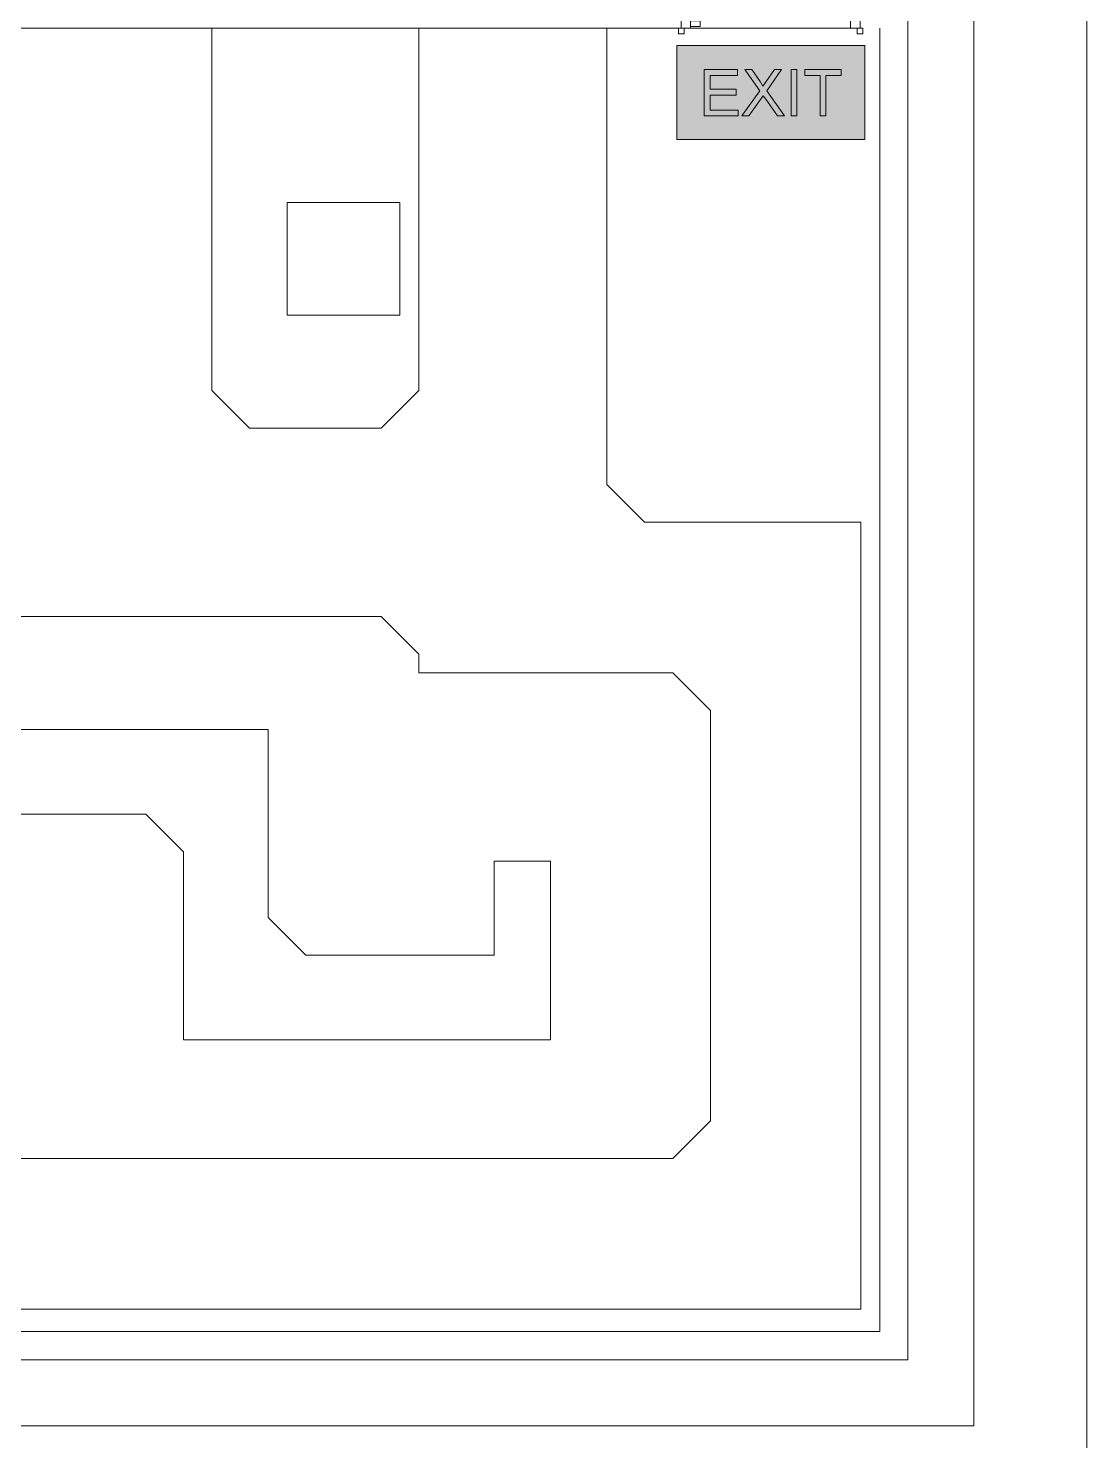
# Model space of a CAD drawing. Header units: millimetres. Extents: x -57519 to 497916, y -349472 to 446842.
# Drawn here: x 403674 to 409300, y -8122 to -618 of the extents above; entities that cross this region are included whole.
import ezdxf

# ---------------------------------------------------------------- set-up
doc = ezdxf.new("R2010")
doc.units = ezdxf.units.MM
for name, color, linetype, lineweight in [('A-DOOR', 31, 'Continuous', 5), ('A-DOOR-FRAM', 31, 'Continuous', 5), ('A-FLOR', 192, 'Continuous', 5), ('A-GENM', 13, 'Continuous', 5), ('A-WALL', 113, 'Continuous', 20), ('S-COLS', 52, 'Continuous', 20)]:
    doc.layers.add(name, color=color, linetype=linetype, lineweight=lineweight)

# ---------------------------------------------------------------- blocks, each defined once
blk = doc.blocks.new('DLN-Steel door without lock - _M37_ 900 x 2200 _WH_-15386566-G_F SINGLE OCCUPANCY DIAGRAM')
at = {"layer": 'A-DOOR', "color": 253}
for p, q in [((-460, 105), (-490, 105)), ((-490, 105), (-490, 75)), ((-460, 75), (-460, 105)), ((490, 105), (460, 105)), ((460, 105), (460, 75)), ((490, 75), (490, 105)), ((-490, 75), (-475, 75)), ((-475, 75), (-460, 75)), ((425, 65), (375, 65)), ((375, 50), (375, 65)), ((375, 65), (375, 63)), ((375, 40), (375, 50)), ((375, 35), (375, 40)), ((375, 31.3), (375, 40)), ((375, 40), (375, 31.3)), ((425, 35), (375, 35)), ((375, 25), (375, 35)), ((375, 33.7), (375, 32.1)), ((375, 15), (375, 25)), ((425, 15), (375, 15)), ((460, 75), (475, 75)), ((475, 75), (490, 75)), ((-475, -75), (-490, -75)), ((-490, -75), (-490, -105)), ((-460, -75), (-475, -75)), ((-460, -105), (-460, -75)), ((-400, -75), (-450, -75)), ((-450, -75), (-450, -975)), ((-400, -975), (-400, -75)), ((375, -45), (375, -35)), ((375, -35), (390, -35)), ((375, -45), (375, -50)), ((375, -50), (375, -45)), ((375, -45), (375, -55)), ((375, -55), (375, -45)), ((390, -50), (375, -50)), ((375, -50), (375, -60)), ((375, -60), (375, -50)), ((375, -55), (390, -55)), ((375, -55), (375, -60)), ((375, -60), (375, -55)), ((375, -70), (375, -60)), ((375, -70), (375, -80)), ((375, -80), (375, -70)), ((375, -70), (375, -85)), ((375, -85), (375, -70)), ((390, -35), (390, -45)), ((390, -45), (390, -55)), ((390, -55), (390, -45)), ((390, -45), (390, -50)), ((390, -50), (390, -45)), ((390, -50), (390, -60)), ((390, -60), (390, -50)), ((390, -55), (390, -60)), ((390, -60), (390, -55)), ((390, -60), (390, -70)), ((390, -70), (390, -85)), ((390, -85), (390, -70)), ((390, -70), (390, -80)), ((390, -80), (390, -70)), ((475, -75), (460, -75)), ((460, -75), (460, -105)), ((490, -75), (475, -75)), ((490, -105), (490, -75)), ((-490, -105), (-460, -105)), ((375, -85), (390, -85)), ((460, -105), (490, -105)), ((-450, -975), (-400, -975))]:
    blk.add_line(p, q, dxfattribs=at)
blk.add_arc((-450, -75), 900, 270, 0.5, dxfattribs=at)
at = {"layer": 'A-DOOR-FRAM', "color": 253}
for p, q in [((-425, 75), (-475, 75)), ((-475, 75), (-475, -75)), ((-425, -25), (-425, 75)), ((425, 75), (425, -25)), ((475, 75), (425, 75)), ((475, -75), (475, 75)), ((-475, -75), (-450, -75)), ((-450, -75), (-450, -25)), ((-450, -25), (-425, -25)), ((425, -25), (450, -25)), ((450, -25), (450, -75)), ((450, -75), (475, -75))]:
    blk.add_line(p, q, dxfattribs=at)
blk = doc.blocks.new('DLN_EXIT Sign Board - DLN_EXIT Sign Board-V917-G_F SINGLE OCCUPANCY DIAGRAM')
at = {"layer": 'A-GENM'}
h = blk.add_hatch(color=21, dxfattribs=at)
h.paths.add_polyline_path([(-478.8, -250), (500, -250), (500, 250), (-500, 250), (-500, -250)], flags=0)
h.paths.add_polyline_path([(-323.1, -125), (-353.8, -125), (-353.8, 121.2), (-176.9, 121.2), (-176.9, 90.4), (-323.1, 90.4), (-323.1, 17.3), (-184.6, 17.3), (-184.6, -13.5), (-323.1, -13.5), (-323.1, -94.2), (-173.1, -94.2), (-173.1, -125)], flags=0)
h.paths.add_polyline_path([(-153.8, -125), (-59, 9.1), (-138.5, 121.2), (-101.6, 121.2), (-41.7, 33.5), (20.3, 121.2), (57.7, 121.2), (-21.8, 8.8), (73.1, -125), (36.2, -125), (-41.7, -19.4), (-116.4, -125)], flags=0)
h.paths.add_polyline_path([(138.5, -125), (107.7, -125), (107.7, 121.2), (138.5, 121.2), (138.5, -35.8)], flags=0)
h.paths.add_polyline_path([(292.3, -125), (261.5, -125), (261.5, 90.4), (180.8, 90.4), (180.8, 121.2), (373.1, 121.2), (373.1, 90.4), (292.3, 90.4), (292.3, -35.8)], flags=0)
for points in [[(-353.8, -125), (-173.1, -125), (-173.1, -94.2), (-323.1, -94.2), (-323.1, -13.5), (-184.6, -13.5), (-184.6, 17.3), (-323.1, 17.3), (-323.1, 90.4), (-176.9, 90.4), (-176.9, 121.2), (-353.8, 121.2)], [(73.1, -125), (-21.8, 8.8), (57.7, 121.2), (20.3, 121.2), (-41.7, 33.5), (-101.6, 121.2), (-138.5, 121.2), (-59, 9.1), (-153.8, -125), (-116.4, -125), (-40.2, -17.3), (36.2, -125)], [(138.5, -125), (138.5, 121.2), (107.7, 121.2), (107.7, -125)], [(261.5, -125), (292.3, -125), (292.3, 90.4), (373.1, 90.4), (373.1, 121.2), (180.8, 121.2), (180.8, 90.4), (261.5, 90.4)]]:
    blk.add_hatch(color=253, dxfattribs=at).paths.add_polyline_path(points, flags=0)
at = {"layer": 'A-GENM', "color": 253}
for p, q in [((500, 250), (-500, 250)), ((-500, 250), (-500, -250)), ((500, -250), (500, 250)), ((-176.9, 121.2), (-353.8, 121.2)), ((-353.8, 121.2), (-353.8, -125)), ((-323.1, 17.3), (-323.1, 90.4)), ((-323.1, 90.4), (-176.9, 90.4)), ((-176.9, 90.4), (-176.9, 121.2)), ((-101.6, 121.2), (-138.5, 121.2)), ((-138.5, 121.2), (-59, 9.1)), ((-56.8, 58.1), (-101.6, 121.2)), ((20.3, 121.2), (-24, 58.5)), ((-21.8, 8.8), (57.7, 121.2)), ((57.7, 121.2), (20.3, 121.2)), ((138.5, 121.2), (107.7, 121.2)), ((107.7, 121.2), (107.7, -125)), ((138.5, -125), (138.5, 121.2)), ((373.1, 121.2), (180.8, 121.2)), ((180.8, 121.2), (180.8, 90.4)), ((180.8, 90.4), (261.5, 90.4)), ((261.5, 90.4), (261.5, -125)), ((292.3, -125), (292.3, 90.4)), ((292.3, 90.4), (373.1, 90.4)), ((373.1, 90.4), (373.1, 121.2)), ((-184.6, 17.3), (-323.1, 17.3)), ((-184.6, -13.5), (-184.6, 17.3)), ((-59, 9.1), (-153.8, -125)), ((-41.7, 33.5), (-56.8, 58.1)), ((-24, 58.5), (-41.7, 33.5)), ((73.1, -125), (-21.8, 8.8)), ((-323.1, -94.2), (-323.1, -13.5)), ((-323.1, -13.5), (-184.6, -13.5)), ((-116.4, -125), (-54.7, -37.6)), ((-54.7, -37.6), (-40.2, -17.3)), ((-40.2, -17.3), (-27, -35.8)), ((-27, -35.8), (36.2, -125)), ((-353.8, -125), (-173.1, -125)), ((-173.1, -94.2), (-323.1, -94.2)), ((-173.1, -125), (-173.1, -94.2)), ((-153.8, -125), (-116.4, -125)), ((36.2, -125), (73.1, -125)), ((107.7, -125), (138.5, -125)), ((261.5, -125), (292.3, -125)), ((-500, -250), (500, -250))]:
    blk.add_line(p, q, dxfattribs=at)

msp = doc.modelspace()

# ---------------------------------------------------------------- linework, layer by layer
at = {"layer": 'A-FLOR'}
for p, q in [((407129.8, -617.5), (396387.3, -617.5)), ((404649.8, -617.5), (404649.8, -2542.5)), ((405749.8, -2542.5), (405749.8, -617.5)), ((406749.8, -617.5), (406749.8, -3042.5)), ((408079.8, -617.5), (407194.8, -617.5)), ((404649.8, -2542.5), (404849.8, -2742.5)), ((405549.8, -2742.5), (405749.8, -2542.5)), ((404849.8, -2742.5), (405549.8, -2742.5)), ((406749.8, -3042.5), (406949.8, -3242.5)), ((406949.8, -3242.5), (408099.8, -3242.5)), ((408099.8, -3242.5), (408099.8, -7422.5)), ((405549.8, -3742.5), (403499.8, -3742.5)), ((405749.8, -3942.5), (405549.8, -3742.5)), ((405749.8, -4042.5), (405749.8, -3942.5)), ((407099.8, -4042.5), (405749.8, -4042.5)), ((407299.8, -4242.5), (407099.8, -4042.5)), ((407299.8, -6422.5), (407299.8, -4242.5)), ((402199.8, -4342.5), (404949.8, -4342.5)), ((404949.8, -4342.5), (404949.8, -5342.5)), ((404299.8, -4792.5), (401399.8, -4792.5)), ((404499.8, -4992.5), (404299.8, -4792.5)), ((404499.8, -5992.5), (404499.8, -4992.5)), ((406149.8, -5542.5), (406149.8, -5042.5)), ((406149.8, -5042.5), (406449.8, -5042.5)), ((406449.8, -5042.5), (406449.8, -5992.5)), ((404949.8, -5342.5), (405149.8, -5542.5)), ((405149.8, -5542.5), (406149.8, -5542.5)), ((406449.8, -5992.5), (404499.8, -5992.5)), ((407099.8, -6622.5), (407299.8, -6422.5)), ((399462.3, -6622.5), (407099.8, -6622.5)), ((408099.8, -7422.5), (399462.3, -7422.5))]:
    msp.add_line(p, q, dxfattribs=at)
at = {"layer": 'A-WALL', "lineweight": 18}
for p, q in [((408699.8, -8042.5), (408699.8, 5257.5)), ((409299.8, 4657.5), (409299.8, -8642.5)), ((396387.3, -8042.5), (408699.8, -8042.5))]:
    msp.add_line(p, q, dxfattribs=at)
at = {"layer": 'A-WALL', "color": 253, "lineweight": 5}
for p, q in [((408349.8, -7692.5), (408349.8, 2317.5)), ((407129.8, -617.5), (407144.8, -617.5)), ((408199.8, -7542.5), (408199.8, -617.5)), ((396387.3, -7542.5), (408199.8, -7542.5)), ((408349.8, -7692.5), (396237.3, -7692.5))]:
    msp.add_line(p, q, dxfattribs=at)
at = {"layer": 'S-COLS', "color": 53}
for p, q in [((405649.8, -1542.5), (405049.8, -1542.5)), ((405049.8, -1542.5), (405049.8, -2142.5)), ((405649.8, -2142.5), (405649.8, -1542.5)), ((405649.8, -2142.5), (405049.8, -2142.5))]:
    msp.add_line(p, q, dxfattribs=at)

# ---------------------------------------------------------------- block references
at = {"layer": 'A-DOOR', "color": 253, "rotation": 180}
msp.add_blockref('DLN-Steel door without lock - _M37_ 900 x 2200 _WH_-15386566-G_F SINGLE OCCUPANCY DIAGRAM', (407619.8, -542.5), dxfattribs=at)
at = {"layer": 'A-GENM', "color": 253}
msp.add_blockref('DLN_EXIT Sign Board - DLN_EXIT Sign Board-V917-G_F SINGLE OCCUPANCY DIAGRAM', (407620.7, -958.7), dxfattribs=at)

doc.saveas('drawing.dxf')
